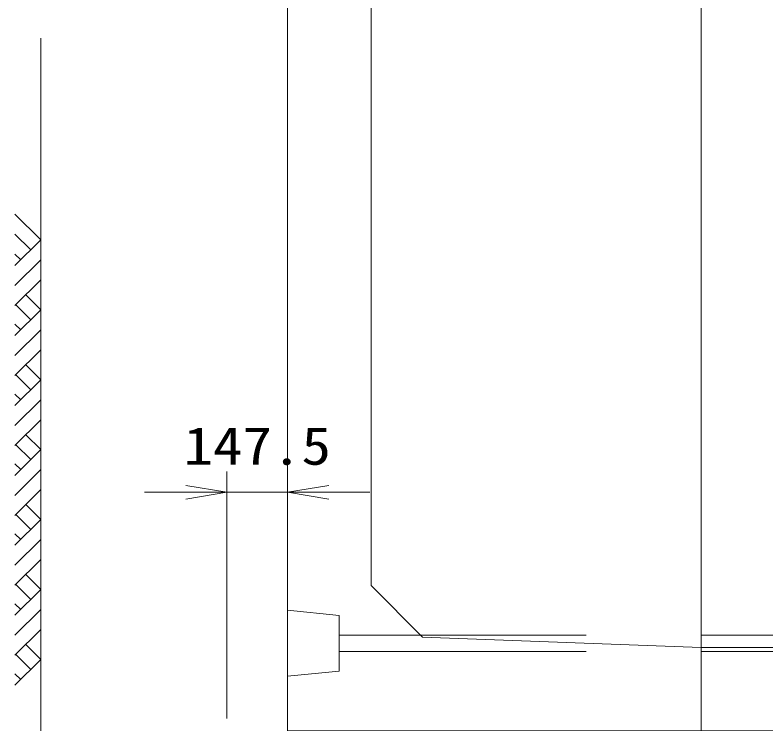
# Model space of a CAD drawing. Units: millimetres at full size; details may follow other scales. Extents: x 47000 to 89000, y 0 to 29700.
# Drawn here: x 66000 to 67822, y 21136 to 22858 of the extents above; entities that cross this region are included whole.
import ezdxf
from ezdxf.enums import TextEntityAlignment as Align

# ---------------------------------------------------------------- set-up
doc = ezdxf.new("R2010")
doc.units = ezdxf.units.MM
doc.header["$LTSCALE"] = 100
doc.linetypes.add('DASHED_SPACED', pattern=[12, 6, -6])
for name, color, linetype, lineweight in [('0_2', 4, 'Continuous', 13), ('寸法', 6, 'Continuous', 13), ('ﾊｯﾁﾝｸﾞ', 4, 'Continuous', 9)]:
    doc.layers.add(name, color=color, linetype=linetype, lineweight=lineweight)
doc.styles.add('ＭＳ ゴシック', font='')
doc.styles.get('ＭＳ ゴシック').set_extended_font_data('MS Gothic')

# ---------------------------------------------------------------- blocks, each defined once
blk = doc.blocks.new('open_arrow')
at = {"color": 0, "linetype": 'Continuous', "lineweight": -2}
blk.add_lwpolyline([(7.5, 1.25), (0, 0), (7.5, -1.25)], dxfattribs=at)

msp = doc.modelspace()

# ---------------------------------------------------------------- linework, layer by layer
at = {"layer": '0_2', "linetype": 'DASHED_SPACED'}
for p, q in [((66787, 21352), (67667, 21352)), ((67667, 21352), (69212, 21352)), ((66787, 21312), (67667, 21312)), ((67667, 21312), (69212, 21312))]:
    msp.add_line(p, q, dxfattribs=at)
at = {"layer": '0_2', "color": 3}
msp.add_line((67667, 21322), (69212, 21322), dxfattribs=at)
for points in [[(67667, 23575), (66662, 23575), (66662, 21119), (67667, 21119)], [(67667, 21119), (69212, 21119), (69212, 23575), (67667, 23575)]]:
    msp.add_lwpolyline(points, close=True, dxfattribs=at)
msp.add_lwpolyline([(67667, 23372), (66990, 23347), (66865, 23222), (66865, 21472), (66990, 21347), (67667, 21322)], dxfattribs=at)
at = {"layer": '0_2'}
msp.add_lwpolyline([(66514.5, 20799), (66062, 20799), (66062, 22802)], dxfattribs=at)
at = {"layer": '0_2', "linetype": 'DASHED_SPACED'}
msp.add_lwpolyline([(66662, 21412), (66787, 21399.5), (66787, 21264.5), (66662, 21252)], close=True, dxfattribs=at)
at = {"layer": '寸法'}
for p, q in [((66514.5, 21149), (66514.5, 21749)), ((66662, 21169), (66662, 21749)), ((66862, 21699), (66314.5, 21699))]:
    msp.add_line(p, q, dxfattribs=at)
at = {"layer": 'ﾊｯﾁﾝｸﾞ'}
for p, q in [((65999.5, 22374.4), (66062, 22311.9)), ((65999.5, 22325.8), (66037.7, 22287.6)), ((66062, 22311.9), (65999.5, 22249.4)), ((65999.5, 22277.2), (66013.4, 22263.3)), ((66062, 22263.3), (65999.5, 22200.8)), ((66062, 22214.7), (65999.5, 22152.2)), ((66025.7, 22178.4), (66062, 22142.1)), ((66001.4, 22154.1), (66037.7, 22117.8)), ((66062, 22142.1), (65999.5, 22079.6)), ((65999.5, 22107.4), (66013.4, 22093.5)), ((66062, 22093.5), (65999.5, 22031)), ((66062, 22044.9), (65999.5, 21982.4)), ((66025.7, 22008.5), (66062, 21972.2)), ((66001.4, 21984.2), (66037.7, 21947.9)), ((66062, 21972.2), (65999.5, 21909.7)), ((65999.5, 21937.5), (66013.4, 21923.6)), ((66062, 21923.6), (65999.5, 21861.1)), ((66062, 21875), (65999.5, 21812.5)), ((66025.7, 21838.7), (66062, 21802.4)), ((66062, 21802.4), (65999.5, 21739.9)), ((66001.4, 21814.4), (66037.7, 21778.1)), ((65999.5, 21767.7), (66013.4, 21753.8)), ((66062, 21753.8), (65999.5, 21691.3)), ((66062, 21705.2), (65999.5, 21642.7)), ((66025.7, 21668.8), (66062, 21632.5)), ((66062, 21632.5), (65999.5, 21570)), ((66001.4, 21644.5), (66037.7, 21608.2)), ((65999.5, 21597.8), (66013.4, 21583.9)), ((66062, 21583.9), (65999.5, 21521.4)), ((66062, 21535.3), (65999.5, 21472.8)), ((66025.7, 21499), (66062, 21462.7)), ((66001.4, 21474.7), (66037.7, 21438.4)), ((66062, 21462.7), (65999.5, 21400.2)), ((65999.5, 21427.9), (66013.4, 21414.1)), ((66062, 21414.1), (65999.5, 21351.6)), ((66062, 21365.4), (65999.5, 21302.9)), ((66025.7, 21329.1), (66062, 21292.8)), ((66001.4, 21304.8), (66037.7, 21268.5)), ((66062, 21292.8), (65999.5, 21230.3)), ((65999.5, 21258.1), (66013.4, 21244.2))]:
    msp.add_line(p, q, dxfattribs=at)

# ---------------------------------------------------------------- block references
at = {"layer": '寸法', "xscale": 13.3, "yscale": 13.3, "rotation": 180}
msp.add_blockref('open_arrow', (66514.5, 21699), dxfattribs=at)
at = {"layer": '寸法', "xscale": 13.3, "yscale": 13.3}
msp.add_blockref('open_arrow', (66662, 21699), dxfattribs=at)

# ---------------------------------------------------------------- texts
at = {"layer": '寸法', "style": 'ＭＳ ゴシック', "width": 1.15}
msp.add_text('147.5', height=91.64, dxfattribs=at).set_placement((66588.2, 21811.5), align=Align.MIDDLE_CENTER)

doc.saveas('drawing.dxf')
